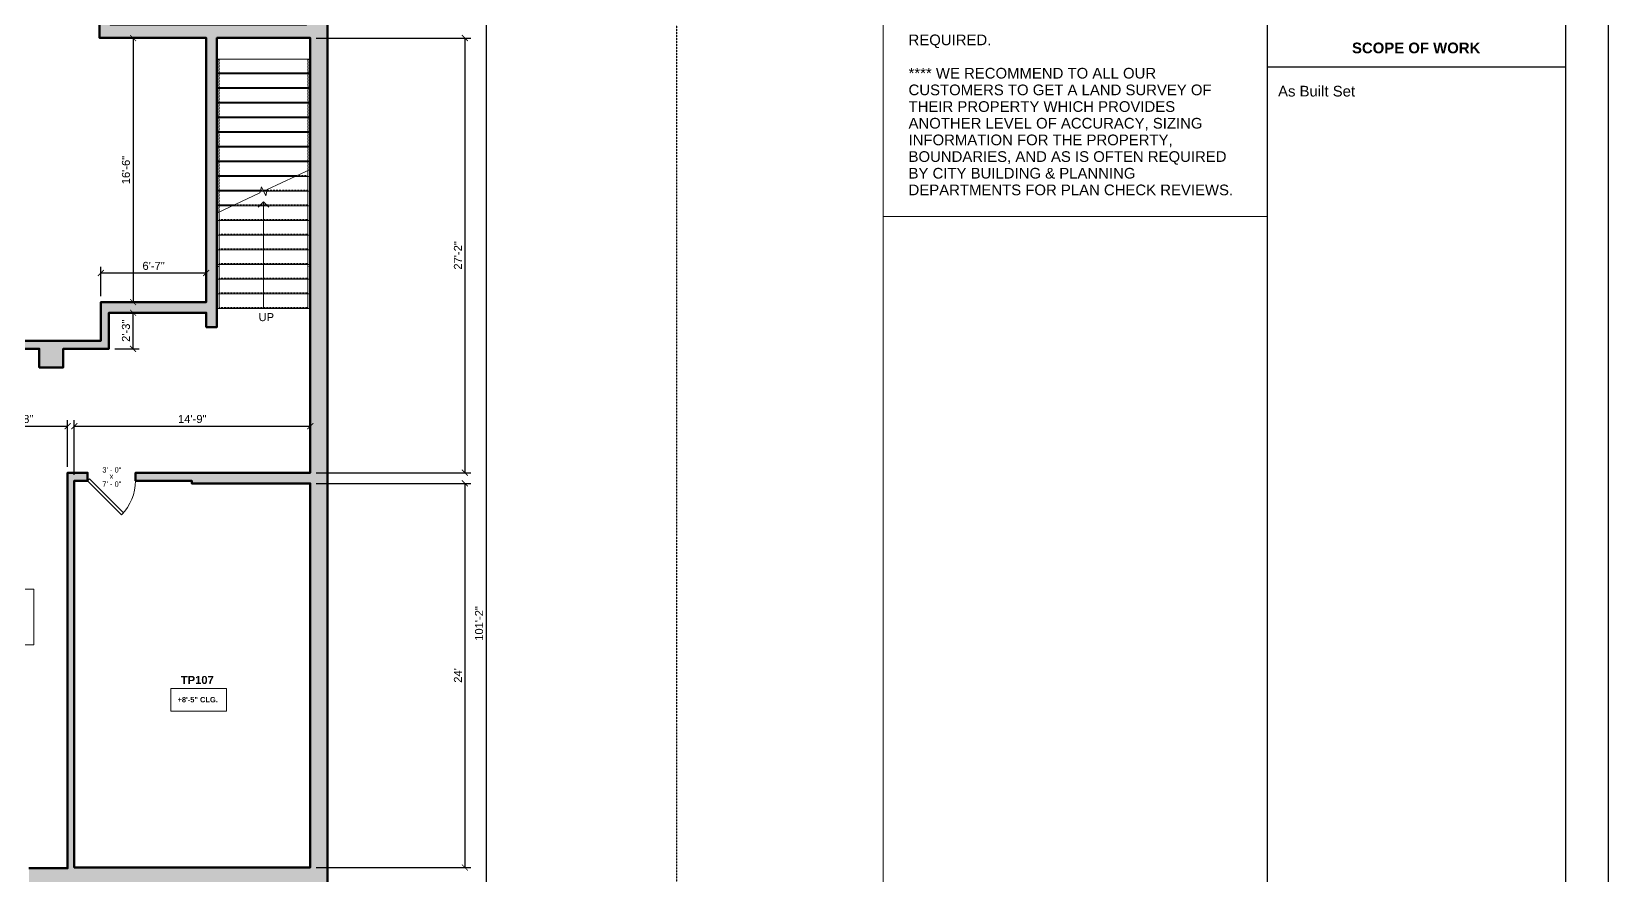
# Model space of a CAD drawing. Header units: inches. Extents: x -2078 to 106214, y -964 to 6385.
# Drawn here: x 45079 to 46262, y 3971 to 4603 of the extents above; entities that cross this region are included whole.
import ezdxf

# ---------------------------------------------------------------- set-up
doc = ezdxf.new("R2010")
doc.units = ezdxf.units.IN
doc.header["$MEASUREMENT"] = 0
doc.linetypes.add('HIDDEN2', pattern=[0.1875, 0.125, -0.0625])
doc.linetypes.add('Overhead 1_16_', pattern=[0.101562, 0.0625, -0.039062])
for name, color, linetype, lineweight in [('A-ANNO', 2, 'Continuous', 5), ('A-ANNO-DIMS', 1, 'Continuous', 9), ('A-DETAIL-3', 40, 'Continuous', 15), ('A-DETL-THIN', 151, 'Continuous', 9), ('A-DOOR', 1, 'Continuous', 18), ('A-HIDDEN', 2, 'HIDDEN2', 18), ('A-RAILING', 4, 'Continuous', 9), ('A-STRS', 4, 'Continuous', 9), ('A-STRS-MBND', 31, 'Overhead 1_16_', 9), ('A-WALL', 3, 'Continuous', 40), ('S-STRS-MBND', 31, 'Continuous', 9)]:
    doc.layers.add(name, color=color, linetype=linetype, lineweight=lineweight)
doc.layers.add('A-HATCH', color=9, linetype='Continuous')
doc.layers.add('A-TB', color=7, linetype='Continuous')
doc.styles.add('Arial', font='arial.ttf')
doc.styles.add('Arial_1', font='arial.ttf', dxfattribs={"height": 0.0625})
doc.styles.add('Arial_3', font='arial.ttf', dxfattribs={"height": 0.125})
doc.styles.add('Arial_4', font='arial.ttf', dxfattribs={"height": 3})
doc.styles.add('Arial_B', font='arialbd.ttf', dxfattribs={"height": 4.5})
doc.styles.add('Arial_B_1', font='arialbd.ttf', dxfattribs={"height": 3})
doc.styles.add('Arial_B_2', font='arialbd.ttf', dxfattribs={"height": 0.125})
doc.styles.add('JC', font='arial.ttf', dxfattribs={"height": 0.125})
doc.dimstyles.new('JC-DIMS', dxfattribs={"dimtxt": 0.125, "dimasz": 0.09375, "dimexe": 0.09375, "dimexo": 0.09375, "dimgap": 0.046875, "dimtad": 1, "dimdec": 1, "dimzin": 0, "dimdsep": 46, "dimlunit": 4, "dimtxsty": 'JC', "dimblk": 'ARCHTICK', "dimcen": 0.09, "dimclrd": 1, "dimclre": 1, "dimclrt": 256, "dimadec": 0, "dimazin": 0, "dimtfac": 1, "dimtdec": 1, "dimtofl": 0, "dimtmove": 1, "dimatfit": 3, "dimfxl": 1, "dimtolj": 1, "dimtzin": 0, "dimarcsym": 0})

# ---------------------------------------------------------------- blocks, each defined once
blk = doc.blocks.new('JC_TB_48x36 - JC_TB_4836-1441736-Floor Plans')
at = {"layer": 'A-TB'}
for p, q in [((47.997, -11.988), (47.997, 24.012)), ((43.997, 23.512), (43.997, -11.488)), ((47.497, -11.488), (47.497, 23.512)), ((47.497, 13.762), (43.997, 13.762))]:
    blk.add_line(p, q, dxfattribs=at)
at = {"layer": 'A-TB', "insert": (44.992, 14.05), "char_height": 0.125, "width": 1.82747, "attachment_point": 1, "style": 'Arial_B_2', "bg_fill": 3, "box_fill_scale": 1.25, "bg_fill_color": 256, "bg_fill_true_color": 13158600, "bg_fill_transparency": 0}
blk.add_mtext('SCOPE OF WORK', dxfattribs=at)
blk = doc.blocks.new('JC_DOOR_SINGLE PANEL - SINGLE DOOR-1469631-1-1st Floor - Athletic Pavilion')
at = {"layer": 'A-DOOR', "lineweight": 30}
for p, q in [((-7.5, 28.5), (-8.9, 27)), ((-8.9, 27), (16.6, 1.6)), ((18, 3), (-7.5, 28.5)), ((16.6, 1.6), (18, 3))]:
    blk.add_line(p, q, dxfattribs=at)
at = {"layer": 'A-DOOR', "lineweight": 9}
blk.add_arc((18, 3), 36, 135, 180, dxfattribs=at)
blk = doc.blocks.new('Top Rail Type - Top Rail_Internal_-1519089-1-1st Floor - Athletic Pavilion')
at = {"layer": 'A-RAILING'}
for p, q in [((1190.5, 244.9), (1190.5, 211.9)), ((1192, 211.9), (1192, 244.9))]:
    blk.add_line(p, q, dxfattribs=at)
at = {"layer": 'A-RAILING', "flags": 128}
for points in [[(1191.2, 243.4), (1191.2, 243.4), (1191.4, 243.4), (1191.4, 243.4)], [(1191.4, 211.9), (1191.3, 211.9), (1191.2, 211.9)]]:
    blk.add_lwpolyline(points, dxfattribs=at)
blk = doc.blocks.new('Top Rail Type - Top Rail_Internal_-1519100-1-1st Floor - Athletic Pavilion')
at = {"layer": 'A-RAILING'}
for p, q in [((1122.5, 244.9), (1122.5, 211.9)), ((1124, 211.9), (1124, 244.9))]:
    blk.add_line(p, q, dxfattribs=at)
at = {"layer": 'A-RAILING', "flags": 128}
for points in [[(1123.2, 243.4), (1123.2, 243.4), (1123.4, 243.4), (1123.4, 243.4)], [(1123.4, 211.9), (1123.3, 211.9), (1123.2, 211.9)]]:
    blk.add_lwpolyline(points, dxfattribs=at)
blk = doc.blocks.new('_ArchTick')
at = {"color": 0, "linetype": 'ByBlock', "const_width": 0.15}
blk.add_lwpolyline([(-0.5, -0.5), (0.5, 0.5)], dxfattribs=at)
blk = doc.blocks.new('*D2152')
at = {"layer": 'A-ANNO-DIMS', "color": 1, "lineweight": -2, "transparency": 16777216}
for p, q in [((45131.4, 4405), (45131.4, 4426.8)), ((45210.4, 4423.4), (45210.4, 4417.8)), ((45131.4, 4422.3), (45210.4, 4422.3))]:
    blk.add_line(p, q, dxfattribs=at)
at = {"layer": 'Defpoints', "color": 0, "transparency": 16777216}
for p in [(45210.4, 4427.9), (45210.4, 4422.3), (45131.4, 4400.5)]:
    blk.add_point(p, dxfattribs=at)
at = {"layer": 'A-ANNO-DIMS', "color": 1, "lineweight": -2, "transparency": 16777216, "xscale": 4.5, "yscale": 4.5, "zscale": 4.5, "rotation": 180}
blk.add_blockref('_ArchTick', (45131.4, 4422.3), dxfattribs=at)
at = {"layer": 'A-ANNO-DIMS', "color": 1, "lineweight": -2, "transparency": 16777216, "xscale": 4.5, "yscale": 4.5, "zscale": 4.5}
blk.add_blockref('_ArchTick', (45210.4, 4422.3), dxfattribs=at)
at = {"layer": 'A-ANNO-DIMS', "color": 2, "transparency": 16777216, "insert": (45170.9, 4427.6), "char_height": 6, "width": 0.401, "attachment_point": 5, "style": 'JC'}
blk.add_mtext('\\A1;6\'-7"', dxfattribs=at)
blk = doc.blocks.new('*D2154')
at = {"layer": 'A-ANNO-DIMS', "color": 1, "lineweight": -2, "transparency": 16777216}
for p, q in [((45154.4, 4392.5), (45160, 4392.5)), ((45155.5, 4365.5), (45155.5, 4392.5)), ((45141.9, 4365.5), (45160, 4365.5))]:
    blk.add_line(p, q, dxfattribs=at)
at = {"layer": 'Defpoints', "color": 0, "transparency": 16777216}
for p in [(45149.9, 4392.5), (45155.5, 4392.5), (45137.4, 4365.5)]:
    blk.add_point(p, dxfattribs=at)
at = {"layer": 'A-ANNO-DIMS', "color": 1, "lineweight": -2, "transparency": 16777216, "xscale": 4.5, "yscale": 4.5, "zscale": 4.5}
for p, rotation in [((45155.5, 4392.5), 90), ((45155.5, 4365.5), 270)]:
    blk.add_blockref('_ArchTick', p, dxfattribs=dict(at, rotation=rotation))
at = {"layer": 'A-ANNO-DIMS', "color": 2, "transparency": 16777216, "insert": (45150.2, 4379), "char_height": 6, "width": 0.401, "attachment_point": 5, "rotation": 90, "style": 'JC'}
blk.add_mtext('\\A1;2\'-3"', dxfattribs=at)
blk = doc.blocks.new('*D2234')
at = {"layer": 'A-ANNO-DIMS', "color": 1, "lineweight": -2, "transparency": 16777216}
for p, q in [((45038.4, 4277), (45038.4, 4311.9)), ((45038.4, 4307.4), (45106.4, 4307.4)), ((45106.4, 4277), (45106.4, 4311.9))]:
    blk.add_line(p, q, dxfattribs=at)
at = {"layer": 'Defpoints', "color": 0, "transparency": 16777216}
for p in [(45106.4, 4307.4), (45038.4, 4272.5), (45106.4, 4272.5)]:
    blk.add_point(p, dxfattribs=at)
at = {"layer": 'A-ANNO-DIMS', "color": 1, "lineweight": -2, "transparency": 16777216, "xscale": 4.5, "yscale": 4.5, "zscale": 4.5, "rotation": 180}
blk.add_blockref('_ArchTick', (45038.4, 4307.4), dxfattribs=at)
at = {"layer": 'A-ANNO-DIMS', "color": 1, "lineweight": -2, "transparency": 16777216, "xscale": 4.5, "yscale": 4.5, "zscale": 4.5}
blk.add_blockref('_ArchTick', (45106.4, 4307.4), dxfattribs=at)
at = {"layer": 'A-ANNO-DIMS', "color": 2, "transparency": 16777216, "insert": (45072.4, 4312.8), "char_height": 6, "width": 0.401, "attachment_point": 5, "style": 'JC'}
blk.add_mtext('\\A1;5\'-8"', dxfattribs=at)
blk = doc.blocks.new('*D2236')
at = {"layer": 'A-ANNO-DIMS', "color": 1, "lineweight": -2, "transparency": 16777216}
for p, q in [((45111.4, 4271), (45111.4, 4311.9)), ((45111.4, 4307.4), (45288.4, 4307.4)), ((45288.4, 4308.6), (45288.4, 4302.9))]:
    blk.add_line(p, q, dxfattribs=at)
at = {"layer": 'Defpoints', "color": 0, "transparency": 16777216}
for p in [(45288.4, 4313.1), (45288.4, 4307.4), (45111.4, 4266.5)]:
    blk.add_point(p, dxfattribs=at)
at = {"layer": 'A-ANNO-DIMS', "color": 1, "lineweight": -2, "transparency": 16777216, "xscale": 4.5, "yscale": 4.5, "zscale": 4.5, "rotation": 180}
blk.add_blockref('_ArchTick', (45111.4, 4307.4), dxfattribs=at)
at = {"layer": 'A-ANNO-DIMS', "color": 1, "lineweight": -2, "transparency": 16777216, "xscale": 4.5, "yscale": 4.5, "zscale": 4.5}
blk.add_blockref('_ArchTick', (45288.4, 4307.4), dxfattribs=at)
at = {"layer": 'A-ANNO-DIMS', "color": 2, "transparency": 16777216, "insert": (45199.9, 4312.8), "char_height": 6, "width": 0.487, "attachment_point": 5, "style": 'JC'}
blk.add_mtext('\\A1;14\'-9"', dxfattribs=at)
blk = doc.blocks.new('JC- existing door Tag_quad - JC- existing door Tag_quad-839775-1-1st Floor - Athletic Pavilion')
at = {"layer": 'A-ANNO', "insert": (-0.023, 0.038), "char_height": 0.0625, "width": 0.0505, "attachment_point": 1, "style": 'Arial_3', "bg_fill": 3, "box_fill_scale": 1.25, "bg_fill_color": 256, "bg_fill_true_color": 13158600, "bg_fill_transparency": 0}
blk.add_mtext('x', dxfattribs=at)
blk = doc.blocks.new('Railing - Railing-1519079-1-1st Floor - Athletic Pavilion')
at = {"layer": 'A-RAILING', "linetype": 'HIDDEN2'}
for p, q in [((1190.8, 398.8), (1191.8, 398.8)), ((1190.8, 315.5), (1190.8, 398.8)), ((1190.8, 398.8), (1191.8, 398.8)), ((1190.8, 315.5), (1190.8, 398.8)), ((1190.8, 398.8), (1191.8, 398.8)), ((1190.8, 315.5), (1190.8, 398.8)), ((1190.8, 398.8), (1191.8, 398.8)), ((1190.8, 315.5), (1190.8, 398.8)), ((1190.8, 398.8), (1191.8, 398.8)), ((1190.8, 315.5), (1190.8, 398.8)), ((1191.8, 316), (1191.8, 398.8)), ((1191.8, 316), (1191.8, 398.8)), ((1191.8, 316), (1191.8, 398.8)), ((1191.8, 316), (1191.8, 398.8)), ((1191.8, 316), (1191.8, 398.8))]:
    blk.add_line(p, q, dxfattribs=at)
blk = doc.blocks.new('Railing - Railing-1519083-1-1st Floor - Athletic Pavilion')
at = {"layer": 'A-RAILING', "linetype": 'HIDDEN2'}
for p, q in [((1122.8, 398.8), (1123.8, 398.8)), ((1122.8, 283.8), (1122.8, 398.8)), ((1122.8, 398.8), (1123.8, 398.8)), ((1122.8, 283.8), (1122.8, 398.8)), ((1122.8, 398.8), (1123.8, 398.8)), ((1122.8, 283.8), (1122.8, 398.8)), ((1122.8, 398.8), (1123.8, 398.8)), ((1122.8, 283.8), (1122.8, 398.8)), ((1122.8, 398.8), (1123.8, 398.8)), ((1122.8, 283.8), (1122.8, 398.8)), ((1123.8, 284.3), (1123.8, 398.8)), ((1123.8, 284.3), (1123.8, 398.8)), ((1123.8, 284.3), (1123.8, 398.8)), ((1123.8, 284.3), (1123.8, 398.8)), ((1123.8, 284.3), (1123.8, 398.8))]:
    blk.add_line(p, q, dxfattribs=at)
blk = doc.blocks.new('Top Rail Type - Top Rail_Internal_-V5-1-1st Floor - Athletic Pavilion')
at = {"layer": 'A-RAILING', "linetype": 'HIDDEN2'}
for p, q in [((1190.5, 398.8), (1192, 398.8)), ((1190.5, 315.4), (1190.5, 398.8)), ((1192, 316.1), (1192, 398.8))]:
    blk.add_line(p, q, dxfattribs=at)
at = {"layer": 'A-RAILING'}
for p, q in [((1192, 316.1), (1190.5, 315.4)), ((1190.5, 211.9), (1190.5, 315.4)), ((1192, 211.9), (1192, 316.1)), ((1190.5, 211.9), (1192, 211.9))]:
    blk.add_line(p, q, dxfattribs=at)
blk = doc.blocks.new('Top Rail Type - Top Rail_Internal_-V6-1-1st Floor - Athletic Pavilion')
at = {"layer": 'A-RAILING', "linetype": 'HIDDEN2'}
for p, q in [((1122.5, 398.8), (1124, 398.8)), ((1122.5, 283.7), (1122.5, 398.8)), ((1124, 284.4), (1124, 398.8))]:
    blk.add_line(p, q, dxfattribs=at)
at = {"layer": 'A-RAILING'}
for p, q in [((1124, 284.4), (1122.5, 283.7)), ((1124, 211.9), (1124, 284.4)), ((1122.5, 211.9), (1122.5, 283.7)), ((1122.5, 211.9), (1124, 211.9))]:
    blk.add_line(p, q, dxfattribs=at)
blk = doc.blocks.new('*D2262')
at = {"layer": 'A-ANNO-DIMS', "color": 1, "lineweight": -2, "transparency": 16777216}
for p, q in [((45156.7, 4598.5), (45151, 4598.5)), ((45155.5, 4598.5), (45155.5, 4400.5)), ((45156.7, 4400.5), (45151, 4400.5))]:
    blk.add_line(p, q, dxfattribs=at)
at = {"layer": 'Defpoints', "color": 0, "transparency": 16777216}
for p in [(45161.2, 4598.5), (45155.5, 4400.5), (45161.2, 4400.5)]:
    blk.add_point(p, dxfattribs=at)
at = {"layer": 'A-ANNO-DIMS', "color": 1, "lineweight": -2, "transparency": 16777216, "xscale": 4.5, "yscale": 4.5, "zscale": 4.5}
for p, rotation in [((45155.5, 4598.5), 90), ((45155.5, 4400.5), 270)]:
    blk.add_blockref('_ArchTick', p, dxfattribs=dict(at, rotation=rotation))
at = {"layer": 'A-ANNO-DIMS', "color": 2, "transparency": 16777216, "insert": (45150.2, 4499.5), "char_height": 6, "width": 0.487, "attachment_point": 5, "rotation": 90, "style": 'JC'}
blk.add_mtext('\\A1;16\'-6"', dxfattribs=at)
blk = doc.blocks.new('*D2288')
at = {"layer": 'A-ANNO-DIMS', "color": 1, "lineweight": -2, "transparency": 16777216}
for p, q in [((45292.9, 4264.5), (45408.8, 4264.5)), ((45404.3, 4264.5), (45404.3, 3976.5)), ((45292.9, 3976.5), (45408.8, 3976.5))]:
    blk.add_line(p, q, dxfattribs=at)
at = {"layer": 'Defpoints', "color": 0, "transparency": 16777216}
for p in [(45288.4, 4264.5), (45288.4, 3976.5), (45404.3, 3976.5)]:
    blk.add_point(p, dxfattribs=at)
at = {"layer": 'A-ANNO-DIMS', "color": 1, "lineweight": -2, "transparency": 16777216, "xscale": 4.5, "yscale": 4.5, "zscale": 4.5}
for p, rotation in [((45404.3, 4264.5), 90), ((45404.3, 3976.5), 270)]:
    blk.add_blockref('_ArchTick', p, dxfattribs=dict(at, rotation=rotation))
at = {"layer": 'A-ANNO-DIMS', "color": 2, "transparency": 16777216, "insert": (45399.1, 4120.5), "char_height": 6, "width": 0.487, "attachment_point": 5, "rotation": 90, "style": 'JC'}
blk.add_mtext("\\A1;24'", dxfattribs=at)
blk = doc.blocks.new('*D2290')
at = {"layer": 'A-ANNO-DIMS', "color": 1, "lineweight": -2, "transparency": 16777216}
for p, q in [((45292.9, 4598.5), (45408.8, 4598.5)), ((45404.3, 4598.5), (45404.3, 4272.5)), ((45292.9, 4272.5), (45408.8, 4272.5))]:
    blk.add_line(p, q, dxfattribs=at)
at = {"layer": 'Defpoints', "color": 0, "transparency": 16777216}
for p in [(45288.4, 4598.5), (45288.4, 4272.5), (45404.3, 4272.5)]:
    blk.add_point(p, dxfattribs=at)
at = {"layer": 'A-ANNO-DIMS', "color": 1, "lineweight": -2, "transparency": 16777216, "xscale": 4.5, "yscale": 4.5, "zscale": 4.5}
for p, rotation in [((45404.3, 4598.5), 90), ((45404.3, 4272.5), 270)]:
    blk.add_blockref('_ArchTick', p, dxfattribs=dict(at, rotation=rotation))
at = {"layer": 'A-ANNO-DIMS', "color": 2, "transparency": 16777216, "insert": (45399.1, 4435.5), "char_height": 6, "width": 0.487, "attachment_point": 5, "rotation": 90, "style": 'JC'}
blk.add_mtext('\\A1;27\'-2"', dxfattribs=at)
blk = doc.blocks.new('*D2294')
at = {"layer": 'A-ANNO-DIMS', "color": 1, "lineweight": -2, "transparency": 16777216}
for p, q in [((45305.9, 4766.5), (45424.8, 4766.5)), ((45420.3, 4766.5), (45420.3, 3552.5)), ((45305.9, 3552.5), (45424.8, 3552.5))]:
    blk.add_line(p, q, dxfattribs=at)
at = {"layer": 'Defpoints', "color": 0, "transparency": 16777216}
for p in [(45301.4, 4766.5), (45301.4, 3552.5), (45420.3, 3552.5)]:
    blk.add_point(p, dxfattribs=at)
at = {"layer": 'A-ANNO-DIMS', "color": 1, "lineweight": -2, "transparency": 16777216, "xscale": 4.5, "yscale": 4.5, "zscale": 4.5}
for p, rotation in [((45420.3, 4766.5), 90), ((45420.3, 3552.5), 270)]:
    blk.add_blockref('_ArchTick', p, dxfattribs=dict(at, rotation=rotation))
at = {"layer": 'A-ANNO-DIMS', "color": 2, "transparency": 16777216, "insert": (45415, 4159.5), "char_height": 6, "width": 0.574, "attachment_point": 5, "rotation": 90, "style": 'JC'}
blk.add_mtext('\\A1;101\'-2"', dxfattribs=at)

msp = doc.modelspace()

# ---------------------------------------------------------------- linework, layer by layer
at = {"layer": 'A-DETAIL-3', "lineweight": 9}
for p, q in [((45717.88, 5200.663), (45717.88, 2960.663)), ((45717.88, 4864.663), (45717.88, 4464.663)), ((46005.88, 4464.663), (46005.88, 4864.663)), ((45717.88, 4464.663), (46005.88, 4464.663))]:
    msp.add_line(p, q, dxfattribs=at)

# ---------------------------------------------------------------- texts
at = {"layer": 'A-ANNO', "lineweight": 50, "char_height": 8, "attachment_point": 1, "style": 'Arial_4'}
for s, insert, width in [('REQUIRED.', (45737.029, 4601.108), 75.144), ('**** WE RECOMMEND TO ALL OUR ', (45737.029, 4576.111), 228.866), ('CUSTOMERS TO GET A LAND SURVEY OF ', (45737.029, 4563.611), 279.366), ('THEIR PROPERTY WHICH PROVIDES ', (45737.029, 4551.111), 246.844), ('ANOTHER LEVEL OF ACCURACY, SIZING ', (45737.029, 4538.611), 271.084), ('INFORMATION FOR THE PROPERTY, ', (45737.029, 4526.111), 243.814), ('BOUNDARIES, AND AS IS OFTEN REQUIRED ', (45737.029, 4513.611), 293.102), ('BY CITY BUILDING & PLANNING ', (45737.029, 4501.111), 210.282), ('DEPARTMENTS FOR PLAN CHECK REVIEWS.', (45737.029, 4488.611), 295.728)]:
    msp.add_mtext(s, dxfattribs=dict(at, insert=insert, width=width))
at = {"layer": 'A-ANNO', "insert": (45249.644, 4392.219), "char_height": 6, "width": 13.90064, "attachment_point": 1, "line_spacing_factor": 0.941778, "style": 'Arial'}
msp.add_mtext('UP', dxfattribs=at)
at = {"layer": 'A-ANNO', "insert": (45132.493, 4276.67), "char_height": 4, "width": 17.978, "attachment_point": 1, "style": 'Arial_1', "bg_fill": 3, "box_fill_scale": 1.25, "bg_fill_color": 256, "bg_fill_true_color": 13158600, "bg_fill_transparency": 0}
msp.add_mtext('3\' - 0"', dxfattribs=at)
at = {"layer": 'A-ANNO', "attachment_point": 1}
for s, insert, char_height, width, style in [('TP107', (45191.354, 4120.125), 6, 115.948, 'Arial_B'), ('+8\'-5" CLG.', (45188.857, 4104.365), 4, 37.976, 'Arial_B_1')]:
    msp.add_mtext(s, dxfattribs=dict(at, insert=insert, char_height=char_height, width=width, style=style))
at = {"layer": 'A-TB', "insert": (46014.12, 4562.649), "char_height": 8, "width": 70.498, "attachment_point": 1, "style": 'Arial_4', "bg_fill": 3, "box_fill_scale": 1.25, "bg_fill_color": 256, "bg_fill_true_color": 13158600, "bg_fill_transparency": 0}
msp.add_mtext('As Built Set', dxfattribs=at)

# ---------------------------------------------------------------- next in the draw order: texts
at = {"layer": 'A-ANNO', "insert": (45132.493, 4265.988), "char_height": 4, "width": 17.978, "attachment_point": 1, "style": 'Arial_1', "bg_fill": 3, "box_fill_scale": 1.25, "bg_fill_color": 256, "bg_fill_true_color": 13158600, "bg_fill_transparency": 0}
msp.add_mtext('7\' - 0"', dxfattribs=at)

# ---------------------------------------------------------------- next in the draw order: block references
at = {"layer": 'A-TB', "xscale": 64, "yscale": 64, "zscale": 64}
msp.add_blockref('JC_TB_48x36 - JC_TB_4836-1441736-Floor Plans', (43190.08, 3695.863), dxfattribs=at)

# ---------------------------------------------------------------- next in the draw order: linework, layer by layer
at = {"layer": 'A-ANNO'}
for p, q in [((45253.379, 4475.599), (45249.379, 4471.599)), ((45253.379, 4472.606), (45253.379, 4475.599)), ((45253.379, 4475.599), (45257.379, 4471.599)), ((45253.379, 4461.614), (45253.379, 4472.606)), ((45253.379, 4450.621), (45253.379, 4461.614)), ((45253.379, 4439.628), (45253.379, 4450.621)), ((45253.379, 4428.636), (45253.379, 4439.628)), ((45253.379, 4417.643), (45253.379, 4428.636)), ((45253.379, 4406.65), (45253.379, 4417.643)), ((45253.379, 4395.658), (45253.379, 4406.65))]:
    msp.add_line(p, q, dxfattribs=at)
at = {"layer": 'A-ANNO', "flags": 128}
for points in [[(45064.129, 4143.54), (45064.129, 4185.276), (45081.198, 4185.276), (45081.198, 4143.54)], [(45183.737, 4110.819), (45225.473, 4110.819), (45225.473, 4093.75), (45183.737, 4093.75)]]:
    msp.add_lwpolyline(points, close=True, dxfattribs=at)
at = {"layer": 'A-DETL-THIN'}
for p, q in [((45085.146, 4365.533), (45085.146, 4351.533)), ((45103.146, 4351.533), (45103.146, 4365.533)), ((45085.146, 4351.533), (45103.146, 4351.533))]:
    msp.add_line(p, q, dxfattribs=at)
at = {"layer": 'A-HIDDEN', "lineweight": 30}
msp.add_lwpolyline([(43668.404, 3503.533), (45563.379, 3503.533), (45563.379, 4811.533), (43668.404, 4811.533)], close=True, dxfattribs=at)
at = {"layer": 'A-STRS'}
for p, q in [((45218.379, 4582.533), (45288.379, 4582.533)), ((45218.379, 4572.29), (45288.379, 4572.29)), ((45218.379, 4571.54), (45288.379, 4571.54)), ((45218.379, 4561.297), (45288.379, 4561.297)), ((45218.379, 4560.547), (45288.379, 4560.547)), ((45218.379, 4550.305), (45288.379, 4550.305)), ((45218.379, 4549.555), (45288.379, 4549.555)), ((45218.379, 4539.312), (45288.379, 4539.312)), ((45218.379, 4538.562), (45288.379, 4538.562)), ((45218.379, 4528.319), (45288.379, 4528.319)), ((45218.379, 4527.569), (45288.379, 4527.569)), ((45218.379, 4517.327), (45288.379, 4517.327)), ((45218.379, 4516.577), (45288.379, 4516.577)), ((45218.379, 4506.334), (45288.379, 4506.334)), ((45218.379, 4505.584), (45288.379, 4505.584)), ((45218.379, 4495.342), (45278.561, 4495.342)), ((45218.379, 4494.592), (45276.953, 4494.592)), ((45276.953, 4494.592), (45286.629, 4494.592)), ((45288.129, 4494.592), (45288.379, 4494.592)), ((45288.379, 4494.592), (45288.379, 4499.92)), ((45218.379, 4484.349), (45251.15, 4484.349)), ((45218.379, 4483.599), (45250.968, 4483.599)), ((45250.968, 4483.599), (45253.379, 4483.599)), ((45253.029, 4484.349), (45255.972, 4484.349)), ((45253.379, 4483.599), (45255.79, 4483.599)), ((45255.79, 4483.599), (45286.629, 4483.599)), ((45288.129, 4483.599), (45288.379, 4483.599)), ((45218.379, 4473.356), (45231.414, 4473.356)), ((45218.379, 4472.606), (45229.805, 4472.606)), ((45229.805, 4472.606), (45286.629, 4472.606)), ((45288.129, 4472.606), (45288.379, 4472.606)), ((45218.379, 4461.614), (45218.629, 4461.614)), ((45220.129, 4461.614), (45286.629, 4461.614)), ((45288.129, 4461.614), (45288.379, 4461.614)), ((45218.379, 4450.621), (45218.629, 4450.621)), ((45220.129, 4450.621), (45286.629, 4450.621)), ((45288.129, 4450.621), (45288.379, 4450.621)), ((45218.379, 4439.628), (45218.629, 4439.628)), ((45220.129, 4439.628), (45286.629, 4439.628)), ((45288.129, 4439.628), (45288.379, 4439.628)), ((45218.379, 4428.636), (45218.629, 4428.636)), ((45220.129, 4428.636), (45286.629, 4428.636)), ((45288.129, 4428.636), (45288.379, 4428.636)), ((45218.379, 4417.643), (45218.629, 4417.643)), ((45220.129, 4417.643), (45286.629, 4417.643)), ((45288.129, 4417.643), (45288.379, 4417.643)), ((45218.379, 4406.65), (45218.629, 4406.65)), ((45220.129, 4406.65), (45286.629, 4406.65)), ((45288.129, 4406.65), (45288.379, 4406.65)), ((45218.379, 4395.658), (45218.629, 4395.658)), ((45220.129, 4395.658), (45286.629, 4395.658)), ((45288.129, 4395.658), (45288.379, 4395.658))]:
    msp.add_line(p, q, dxfattribs=at)
at = {"layer": 'A-STRS', "lineweight": 9}
for p, q in [((45218.379, 4582.533), (45288.379, 4582.533)), ((45218.379, 4571.54), (45288.379, 4571.54)), ((45218.379, 4560.547), (45288.379, 4560.547)), ((45218.379, 4549.555), (45288.379, 4549.555)), ((45218.379, 4538.562), (45288.379, 4538.562)), ((45218.379, 4527.569), (45288.379, 4527.569)), ((45218.379, 4516.577), (45288.379, 4516.577)), ((45218.379, 4505.584), (45288.379, 4505.584)), ((45218.379, 4494.592), (45288.379, 4494.592)), ((45218.379, 4483.599), (45288.379, 4483.599)), ((45218.379, 4472.606), (45288.379, 4472.606)), ((45218.379, 4461.614), (45288.379, 4461.614)), ((45218.379, 4450.621), (45288.379, 4450.621)), ((45218.379, 4439.628), (45288.379, 4439.628)), ((45218.379, 4428.636), (45288.379, 4428.636)), ((45218.379, 4417.643), (45288.379, 4417.643)), ((45218.379, 4406.65), (45288.379, 4406.65)), ((45218.379, 4395.658), (45288.379, 4395.658))]:
    msp.add_line(p, q, dxfattribs=at)
at = {"layer": 'A-STRS', "linetype": 'HIDDEN2'}
for p, q in [((45278.561, 4495.342), (45286.629, 4495.342)), ((45288.129, 4495.342), (45288.379, 4495.342)), ((45251.15, 4484.349), (45253.029, 4484.349)), ((45255.972, 4484.349), (45286.629, 4484.349)), ((45288.129, 4484.349), (45288.379, 4484.349)), ((45231.414, 4473.356), (45286.629, 4473.356)), ((45288.129, 4473.356), (45288.379, 4473.356)), ((45218.379, 4462.364), (45218.629, 4462.364)), ((45220.129, 4462.364), (45286.629, 4462.364)), ((45288.129, 4462.364), (45288.379, 4462.364)), ((45218.379, 4451.371), (45218.629, 4451.371)), ((45220.129, 4451.371), (45286.629, 4451.371)), ((45288.129, 4451.371), (45288.379, 4451.371)), ((45218.379, 4440.378), (45218.629, 4440.378)), ((45220.129, 4440.378), (45286.629, 4440.378)), ((45288.129, 4440.378), (45288.379, 4440.378)), ((45218.379, 4429.386), (45218.629, 4429.386)), ((45220.129, 4429.386), (45286.629, 4429.386)), ((45288.129, 4429.386), (45288.379, 4429.386)), ((45218.379, 4418.393), (45218.629, 4418.393)), ((45220.129, 4418.393), (45286.629, 4418.393)), ((45288.129, 4418.393), (45288.379, 4418.393)), ((45218.379, 4407.4), (45218.629, 4407.4)), ((45220.129, 4407.4), (45286.629, 4407.4)), ((45288.129, 4407.4), (45288.379, 4407.4)), ((45218.379, 4396.408), (45218.629, 4396.408)), ((45220.129, 4396.408), (45286.629, 4396.408)), ((45288.129, 4396.408), (45288.379, 4396.408))]:
    msp.add_line(p, q, dxfattribs=at)
at = {"layer": 'A-STRS-MBND'}
for p, q in [((45218.379, 4490.666), (45218.379, 4582.533)), ((45288.379, 4499.92), (45288.379, 4582.533))]:
    msp.add_line(p, q, dxfattribs=at)
at = {"layer": 'A-WALL', "lineweight": 60}
msp.add_lwpolyline([(44081.379, 4753.533), (45130.379, 4753.533), (45130.379, 4715.533), (45138.379, 4715.533), (45138.379, 4750.533), (45285.379, 4750.533), (45285.379, 4608.533), (45138.379, 4608.533), (45138.379, 4643.533), (45130.379, 4643.533), (45130.379, 4598.533), (45210.379, 4598.533), (45210.379, 4400.533), (45131.379, 4400.533), (45131.379, 4371.533), (45035.379, 4371.533)], dxfattribs=at)
at = {"layer": 'S-STRS-MBND'}
for p, q in [((45288.379, 4499.92), (45256.098, 4484.867)), ((45250.66, 4482.331), (45218.379, 4467.278)), ((45251.794, 4486.998), (45250.66, 4482.331)), ((45254.964, 4480.2), (45251.794, 4486.998)), ((45256.098, 4484.867), (45254.964, 4480.2))]:
    msp.add_line(p, q, dxfattribs=at)

# ---------------------------------------------------------------- next in the draw order: block references
at = {"layer": 'A-DOOR', "rotation": 180}
msp.add_blockref('JC_DOOR_SINGLE PANEL - SINGLE DOOR-1469631-1-1st Floor - Athletic Pavilion', (45139.379, 4269.533), dxfattribs=at)
at = {"layer": 'A-RAILING'}
for name in ['Top Rail Type - Top Rail_Internal_-V6-1-1st Floor - Athletic Pavilion', 'Railing - Railing-1519083-1-1st Floor - Athletic Pavilion', 'Top Rail Type - Top Rail_Internal_-V5-1-1st Floor - Athletic Pavilion', 'Railing - Railing-1519079-1-1st Floor - Athletic Pavilion', 'Top Rail Type - Top Rail_Internal_-1519100-1-1st Floor - Athletic Pavilion', 'Top Rail Type - Top Rail_Internal_-1519089-1-1st Floor - Athletic Pavilion']:
    msp.add_blockref(name, (44096.091, 4183.719), dxfattribs=at)

# ---------------------------------------------------------------- next in the draw order: dimensions: what is measured, and where the dimension line sits
at = {"layer": 'A-ANNO-DIMS'}
for base, p1, p2, picture, middle in [((45420.318, 3552.533), (45301.379, 4766.533), (45301.379, 3552.533), '*D2294', (45415.005, 4159.533)), ((45155.532, 4400.533), (45161.189, 4598.533), (45161.189, 4400.533), '*D2262', (45150.219, 4499.533)), ((45404.318, 4272.533), (45288.379, 4598.533), (45288.379, 4272.533), '*D2290', (45399.056, 4435.533)), ((45155.532, 4392.533), (45137.379, 4365.533), (45149.876, 4392.533), '*D2154', (45150.217, 4379.033)), ((45404.318, 3976.533), (45288.379, 4264.533), (45288.379, 3976.533), '*D2288', (45399.056, 4120.533))]:
    dim = msp.add_linear_dim(base=base, p1=p1, p2=p2, angle=90, dimstyle='JC-DIMS', override={"dimclrt": 2}, dxfattribs=at)
    dim.commit()
    dim.dimension.update_dxf_attribs({"geometry": picture, "text_midpoint": middle})
for base, p1, p2, picture, middle in [((45210.379, 4422.262), (45131.379, 4400.533), (45210.379, 4427.919), '*D2152', (45170.879, 4427.575)), ((45106.379, 4307.444), (45038.379, 4272.533), (45106.379, 4272.533), '*D2234', (45072.379, 4312.757)), ((45288.379, 4307.444), (45111.379, 4266.533), (45288.379, 4313.1), '*D2236', (45199.879, 4312.757))]:
    dim = msp.add_linear_dim(base=base, p1=p1, p2=p2, dimstyle='JC-DIMS', override={"dimclrt": 2}, dxfattribs=at)
    dim.commit()
    dim.dimension.update_dxf_attribs({"geometry": picture, "text_midpoint": middle})

# ---------------------------------------------------------------- next in the draw order: block references
at = {"layer": 'A-ANNO', "xscale": 64, "yscale": 64, "zscale": 64}
msp.add_blockref('JC- existing door Tag_quad - JC- existing door Tag_quad-839775-1-1st Floor - Athletic Pavilion', (45139.379, 4269.533), dxfattribs=at)

# ---------------------------------------------------------------- next in the draw order: hatches: boundary and pattern name
at = {"layer": 'A-HATCH'}
h = msp.add_hatch(color=256, dxfattribs=at)
h.dxf.hatch_style = 1
h.paths.add_polyline_path([(45301.379, 4766.533), (43718.379, 4766.533), (43718.379, 4694.204), (43561.379, 4694.204), (43561.379, 4569.204), (43522.379, 4569.204), (43522.379, 4561.204), (43574.379, 4561.204), (43574.379, 4681.204), (43718.379, 4681.204), (43718.379, 4676.408), (43734.379, 4676.408), (43734.379, 4751.533), (43860.379, 4751.533), (43860.379, 4689.033), (43868.379, 4689.033), (43868.379, 4753.533), (44076.379, 4753.533), (44076.379, 4747.533), (44081.379, 4747.533), (44081.379, 4753.533), (45130.379, 4753.533), (45130.379, 4715.533), (45138.379, 4715.533), (45138.379, 4750.533), (45285.379, 4750.533), (45285.379, 4608.533), (45138.379, 4608.533), (45138.379, 4643.533), (45130.379, 4643.533), (45130.379, 4598.533), (45210.379, 4598.533), (45210.379, 4400.533), (45131.379, 4400.533), (45131.379, 4371.533), (45035.379, 4371.533), (45035.379, 4365.533), (45085.146, 4365.533), (45085.146, 4351.533), (45103.146, 4351.533), (45103.146, 4365.533), (45137.379, 4365.533), (45137.379, 4392.533), (45210.379, 4392.533), (45210.379, 4381.696), (45218.379, 4381.696), (45218.379, 4598.533), (45288.379, 4598.533), (45288.379, 4499.92), (45288.379, 4272.533), (45157.379, 4272.533), (45157.379, 4266.533), (45199.506, 4266.533), (45199.506, 4264.533), (45288.379, 4264.533), (45288.379, 3976.533), (45111.379, 3976.533), (45111.379, 4266.533), (45121.379, 4266.533), (45121.379, 4272.533), (45106.379, 4272.533), (45106.379, 3975.928), (45077.379, 3975.928), (45077.379, 3964.928), (45074.382, 3964.928), (45074.382, 3959.928), (45076.382, 3959.928), (45076.382, 3848.928), (45082.382, 3848.928), (45082.382, 3941.533), (45122.382, 3941.533), (45122.382, 3964.533), (45288.379, 3964.533), (45288.379, 3642.533), (45150.379, 3642.533), (45150.379, 3634.533), (45288.379, 3634.533), (45288.379, 3564.533), (44978.382, 3564.533), (44978.382, 3959.928), (45026.382, 3959.928), (45026.382, 3964.928), (44978.382, 3964.928), (44978.382, 3987.533), (44972.382, 3987.533), (44972.382, 3567.533), (44786.382, 3567.533), (44786.382, 3690.533), (44780.382, 3690.533), (44780.382, 3567.533), (44603.382, 3567.533), (44603.382, 3634.533), (44734.369, 3634.533), (44734.369, 3640.533), (44603.382, 3640.533), (44603.382, 4028.533), (44638.379, 4028.533), (44638.379, 4060.533), (44659.379, 4060.533), (44659.379, 4066.533), (44638.379, 4066.533), (44638.379, 4226.533), (44631.379, 4226.533), (44631.379, 4207.533), (44557.379, 4207.533), (44557.379, 4201.533), (44631.379, 4201.533), (44631.379, 4089.166), (44631.379, 4050.079), (44631.379, 4034.533), (44626.835, 4034.533), (44585.747, 4034.533), (44472.379, 4034.533), (44472.379, 4087.533), (44513.404, 4087.533), (44513.404, 4093.533), (44472.379, 4093.533), (44472.379, 4134.533), (44493.876, 4134.533), (44513.404, 4134.533), (44513.404, 4140.533), (44472.379, 4140.533), (44472.379, 4201.533), (44493.876, 4201.533), (44513.379, 4201.533), (44513.379, 4207.533), (44472.379, 4207.533), (44472.379, 4266.533), (44631.379, 4266.533), (44631.379, 4262.533), (44638.379, 4262.533), (44638.379, 4272.533), (44464.379, 4272.533), (44464.379, 4260.533), (44292.379, 4260.533), (44292.379, 4272.506), (44286.379, 4272.506), (44286.379, 4221.395), (44292.379, 4221.395), (44292.379, 4254.533), (44353.379, 4254.533), (44353.379, 4173.533), (44359.379, 4173.533), (44359.379, 4254.533), (44464.379, 4254.533), (44464.379, 4034.533), (44452.734, 4034.533), (44409.65, 4034.533), (44292.379, 4034.533), (44292.379, 4185.395), (44286.379, 4185.395), (44286.379, 4067.506), (44267.379, 4067.506), (44267.379, 4061.506), (44286.379, 4061.506), (44286.379, 4028.533), (44597.382, 4028.533), (44597.382, 3640.533), (44467.379, 3640.533), (44467.379, 3634.533), (44597.382, 3634.533), (44597.382, 3567.533), (44421.379, 3567.533), (44421.379, 3684.533), (44415.379, 3684.533), (44415.379, 3564.533), (44288.379, 3564.533), (44288.379, 3633.613), (44284.379, 3633.613), (44284.379, 3564.533), (44226.379, 3564.533), (44226.379, 3569.533), (44220.379, 3569.533), (44220.379, 3564.533), (43841.379, 3564.533), (43841.379, 3552.533), (43849.627, 3552.533), (43849.627, 3537.533), (43866.254, 3537.533), (43866.254, 3468.533), (43876.754, 3468.533), (43876.754, 3448.812), (43877.386, 3448.812), (43881.506, 3441.676), (43886.462, 3455.292), (43888.754, 3451.323), (43888.754, 3480.533), (43878.254, 3480.533), (43878.254, 3552.533), (45301.379, 3552.533)])

# ---------------------------------------------------------------- next in the draw order: linework, layer by layer
at = {"layer": 'A-WALL', "lineweight": 60}
for points in [[(43878.254, 3552.533), (45301.379, 3552.533), (45301.379, 4766.533), (43718.379, 4766.533)], [(45035.379, 4365.533), (45085.146, 4365.533), (45085.146, 4351.533), (45103.146, 4351.533), (45103.146, 4365.533), (45137.379, 4365.533), (45137.379, 4392.533), (45210.379, 4392.533), (45210.379, 4381.696), (45218.379, 4381.696), (45218.379, 4598.533), (45288.379, 4598.533), (45288.379, 4499.92), (45288.379, 4272.533), (45157.379, 4272.533), (45157.379, 4266.533), (45199.506, 4266.533), (45199.506, 4264.533), (45288.379, 4264.533), (45288.379, 3976.533), (45111.379, 3976.533), (45111.379, 4266.533), (45121.379, 4266.533), (45121.379, 4272.533), (45106.379, 4272.533), (45106.379, 3975.928), (45077.379, 3975.928)]]:
    msp.add_lwpolyline(points, dxfattribs=at)

doc.saveas('drawing.dxf')
